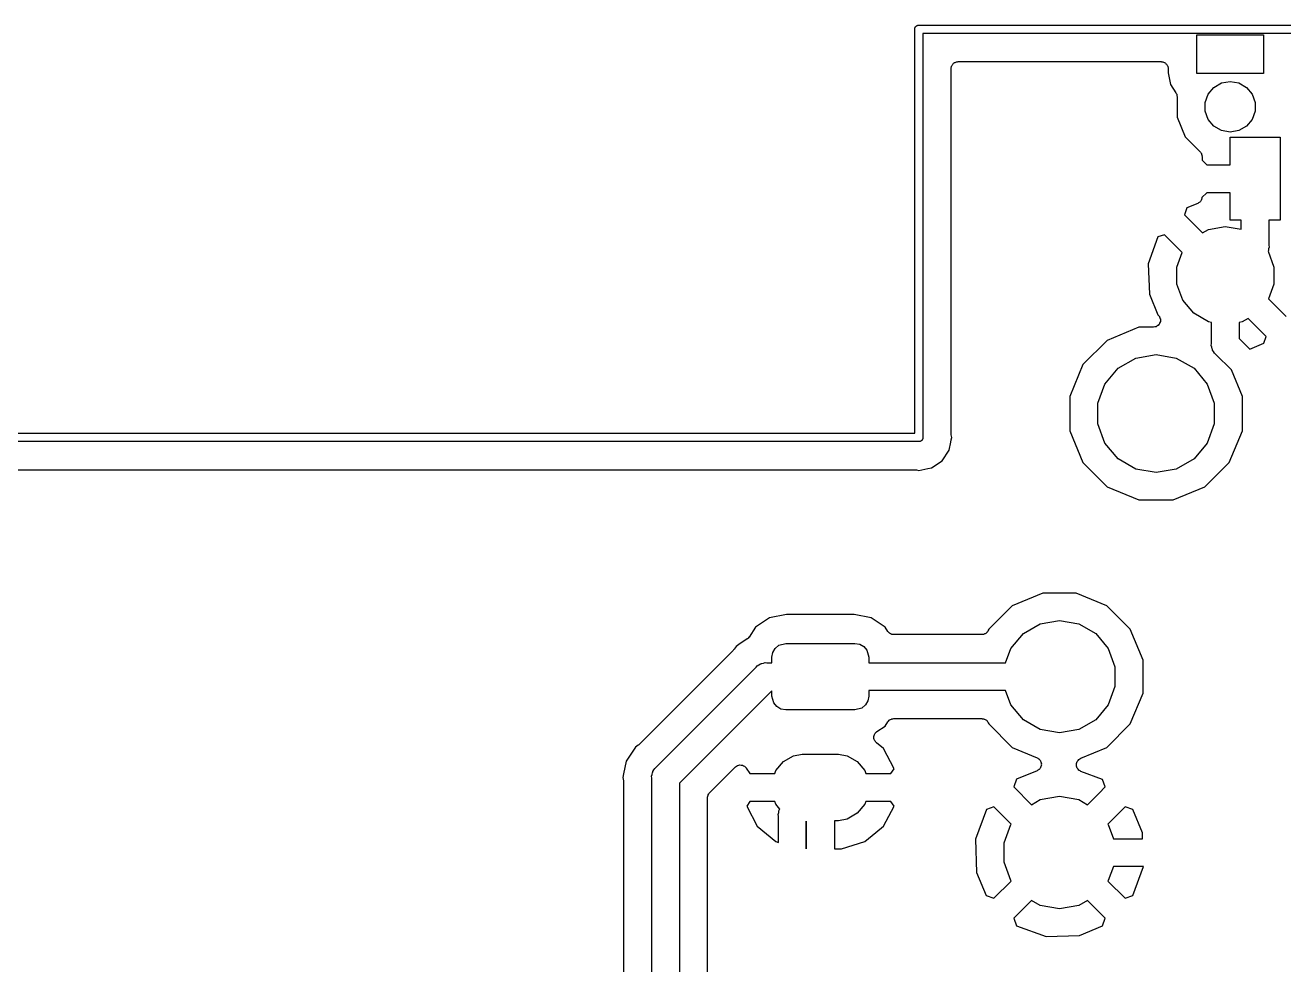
# Model space of a CAD drawing. Extents: x 51.7 to 143, y -96 to -37.9.
# Drawn here: x 105.41 to 128.13, y -56.64 to -39.68 of the extents above; entities that cross this region are included whole.
import ezdxf

# ---------------------------------------------------------------- set-up
doc = ezdxf.new("R2010")
doc.units = 0
doc.header["$MEASUREMENT"] = 0
doc.layers.add('BLACK', color=7, linetype='CONTINUOUS')

msp = doc.modelspace()

# ---------------------------------------------------------------- linework, layer by layer
at = {"layer": 'BLACK', "linetype": 'CONTINUOUS'}
for p, q in [((121.464, -39.7378), (121.466, -39.7315)), ((121.464, -39.7444), (121.464, -39.7378)), ((121.464, -47.042), (121.464, -39.7444)), ((121.464, -39.7444), (121.464, -39.7444)), ((121.466, -39.7315), (121.467, -39.725)), ((121.467, -39.725), (121.471, -39.7192)), ((121.471, -39.7192), (121.473, -39.7129)), ((121.473, -39.7129), (121.477, -39.7078)), ((121.477, -39.7078), (121.481, -39.702)), ((121.481, -39.702), (121.486, -39.6978)), ((121.486, -39.6978), (121.49, -39.6927)), ((121.49, -39.6927), (121.496, -39.6893)), ((121.496, -39.6893), (121.501, -39.685)), ((121.501, -39.685), (121.507, -39.6828)), ((121.507, -39.6828), (121.513, -39.6794)), ((121.513, -39.6794), (121.52, -39.6783)), ((121.52, -39.6783), (121.526, -39.676)), ((121.526, -39.676), (121.532, -39.676)), ((121.532, -39.676), (121.532, -39.676)), ((121.532, -39.676), (134.068, -39.676)), ((134.106, -39.826), (121.614, -39.826)), ((121.614, -39.826), (121.614, -47.1236)), ((126.56, -40.548), (126.56, -39.848)), ((126.56, -39.848), (127.76, -39.848)), ((127.76, -39.848), (127.76, -40.548)), ((122.124, -40.4389), (122.128, -40.4285)), ((122.124, -40.4501), (122.124, -40.4389)), ((122.128, -40.4285), (122.13, -40.4176)), ((122.13, -40.4176), (122.135, -40.4079)), ((122.135, -40.4079), (122.139, -40.3975)), ((122.139, -40.3975), (122.146, -40.389)), ((122.146, -40.389), (122.152, -40.3794)), ((122.152, -40.3794), (122.16, -40.3722)), ((122.16, -40.3722), (122.167, -40.3637)), ((122.167, -40.3637), (122.177, -40.3582)), ((122.177, -40.3582), (122.185, -40.351)), ((122.185, -40.351), (122.196, -40.3472)), ((122.196, -40.3472), (122.206, -40.3417)), ((122.206, -40.3417), (122.217, -40.3397)), ((122.217, -40.3397), (122.227, -40.3359)), ((122.227, -40.3359), (122.238, -40.3359)), ((122.238, -40.3359), (122.249, -40.334)), ((122.249, -40.334), (125.913, -40.334)), ((125.913, -40.334), (125.923, -40.3359)), ((125.923, -40.3359), (125.935, -40.3359)), ((125.935, -40.3359), (125.945, -40.3397)), ((125.945, -40.3397), (125.956, -40.3417)), ((125.956, -40.3417), (125.966, -40.3472)), ((125.966, -40.3472), (125.976, -40.351)), ((125.976, -40.351), (125.985, -40.3582)), ((125.985, -40.3582), (125.994, -40.3637)), ((125.994, -40.3637), (126.001, -40.3722)), ((126.001, -40.3722), (126.01, -40.3794)), ((126.01, -40.3794), (126.015, -40.389)), ((126.015, -40.389), (126.023, -40.3975)), ((126.023, -40.3975), (126.026, -40.4079)), ((126.026, -40.4079), (126.032, -40.4176)), ((126.032, -40.4176), (126.034, -40.4285)), ((126.034, -40.4285), (126.038, -40.4389)), ((126.038, -40.4389), (126.038, -40.4501)), ((122.122, -40.461), (122.124, -40.4501)), ((122.122, -47.0471), (122.122, -40.461)), ((126.038, -40.4501), (126.04, -40.461)), ((126.04, -40.461), (126.04, -40.5355)), ((126.04, -40.5355), (126.081, -40.7462)), ((127.76, -40.548), (126.56, -40.548)), ((126.081, -40.7462), (126.181, -40.8946)), ((126.181, -40.8946), (126.187, -40.9085)), ((126.764, -40.9195), (126.866, -40.798)), ((126.866, -40.798), (127.004, -40.7186)), ((127.004, -40.7186), (127.16, -40.6911)), ((127.16, -40.6911), (127.316, -40.7186)), ((127.316, -40.7186), (127.454, -40.798)), ((127.454, -40.798), (127.556, -40.9195)), ((126.187, -40.9085), (126.194, -40.9217)), ((126.194, -40.9217), (126.196, -40.9285)), ((126.196, -40.9285), (126.198, -40.9349)), ((126.198, -40.9349), (126.199, -40.9501)), ((126.199, -40.9501), (126.202, -40.9651)), ((126.202, -40.9651), (126.202, -41.3386)), ((126.71, -41.0687), (126.764, -40.9195)), ((126.71, -41.2273), (126.71, -41.0687)), ((127.556, -40.9195), (127.61, -41.0687)), ((127.61, -41.0687), (127.61, -41.2273)), ((126.202, -41.3386), (126.348, -41.6907)), ((126.764, -41.3765), (126.71, -41.2273)), ((127.61, -41.2273), (127.556, -41.3765)), ((126.866, -41.498), (126.764, -41.3765)), ((127.004, -41.5774), (126.866, -41.498)), ((127.16, -41.6049), (127.004, -41.5774)), ((127.316, -41.5774), (127.16, -41.6049)), ((127.454, -41.498), (127.316, -41.5774)), ((127.556, -41.3765), (127.454, -41.498)), ((126.348, -41.6907), (126.615, -41.9576)), ((127.16, -42.194), (127.16, -41.698)), ((127.16, -41.698), (128.06, -41.698)), ((128.06, -41.698), (128.06, -43.198)), ((126.615, -41.9576), (126.618, -41.9622)), ((126.618, -41.9622), (126.622, -41.9658)), ((126.622, -41.9658), (126.631, -41.9802)), ((126.631, -41.9802), (126.64, -41.9937)), ((126.64, -41.9937), (126.642, -41.9991)), ((126.642, -41.9991), (126.644, -42.004)), ((126.644, -42.004), (126.647, -42.0203)), ((126.647, -42.0203), (126.652, -42.0364)), ((126.652, -42.0364), (126.651, -42.0419)), ((126.651, -42.0419), (126.652, -42.0474)), ((126.652, -42.0474), (126.652, -42.1096)), ((126.652, -42.1096), (126.736, -42.194)), ((126.736, -42.194), (127.16, -42.194)), ((126.736, -42.702), (126.651, -42.7876)), ((127.16, -42.702), (126.736, -42.702)), ((127.16, -43.198), (127.16, -42.702)), ((126.574, -42.893), (126.375, -42.9751)), ((126.581, -42.8885), (126.574, -42.893)), ((126.588, -42.8856), (126.581, -42.8885)), ((126.599, -42.8767), (126.588, -42.8856)), ((126.611, -42.8693), (126.599, -42.8767)), ((126.616, -42.8626), (126.611, -42.8693)), ((126.622, -42.8573), (126.616, -42.8626)), ((126.629, -42.8453), (126.622, -42.8573)), ((126.638, -42.8343), (126.629, -42.8453)), ((126.64, -42.8263), (126.638, -42.8343)), ((126.644, -42.8191), (126.64, -42.8263)), ((126.647, -42.8054), (126.644, -42.8191)), ((126.651, -42.7922), (126.647, -42.8054)), ((126.651, -42.7876), (126.651, -42.7922)), ((126.375, -42.9751), (126.335, -43.0994)), ((126.335, -43.0994), (126.659, -43.424)), ((126.659, -43.424), (126.768, -43.3611)), ((126.768, -43.3611), (127.072, -43.3075)), ((127.072, -43.3075), (127.36, -43.3583)), ((127.36, -43.198), (127.16, -43.198)), ((127.36, -43.3583), (127.36, -43.198)), ((128.06, -43.198), (127.86, -43.198)), ((127.86, -43.198), (127.86, -43.6471)), ((125.854, -43.4983), (125.678, -43.981)), ((125.975, -43.4586), (125.854, -43.4983)), ((126.293, -43.7767), (125.975, -43.4586)), ((126.197, -44.0417), (126.293, -43.7767)), ((127.849, -43.7448), (127.843, -43.7545)), ((127.843, -43.7545), (127.843, -43.7553)), ((127.843, -43.7553), (127.947, -44.0417)), ((127.854, -43.7122), (127.849, -43.7448)), ((127.863, -43.6801), (127.854, -43.7122)), ((127.86, -43.6471), (127.863, -43.6801)), ((125.678, -43.981), (125.702, -44.5336)), ((126.197, -44.3503), (126.197, -44.0417)), ((127.947, -44.0417), (127.947, -44.3503)), ((125.702, -44.5336), (125.856, -44.9038)), ((126.303, -44.6402), (126.197, -44.3503)), ((127.947, -44.3503), (127.851, -44.6153)), ((126.501, -44.8766), (126.303, -44.6402)), ((127.851, -44.6153), (128.169, -44.9334)), ((125.856, -44.9038), (125.868, -44.9191)), ((125.868, -44.9191), (125.882, -44.934)), ((125.882, -44.934), (125.883, -44.9359)), ((125.883, -44.9359), (125.884, -44.9375)), ((125.884, -44.9375), (125.891, -44.9563)), ((125.891, -44.9563), (125.898, -44.975)), ((125.898, -44.975), (125.898, -44.977)), ((125.898, -44.977), (125.899, -44.9789)), ((125.899, -44.9789), (125.899, -44.999)), ((126.768, -45.0309), (126.501, -44.8766)), ((127.485, -44.968), (127.376, -45.0309)), ((127.809, -45.2926), (127.485, -44.968)), ((125.512, -45.128), (124.939, -45.3652)), ((125.774, -45.128), (125.512, -45.128)), ((125.776, -45.1276), (125.774, -45.128)), ((125.778, -45.1279), (125.776, -45.1276)), ((125.798, -45.1238), (125.778, -45.1279)), ((125.817, -45.1203), (125.798, -45.1238)), ((125.819, -45.1193), (125.817, -45.1203)), ((125.821, -45.1189), (125.819, -45.1193)), ((125.838, -45.1083), (125.821, -45.1189)), ((125.856, -45.0983), (125.838, -45.1083)), ((125.857, -45.0967), (125.856, -45.0983)), ((125.859, -45.0956), (125.857, -45.0967)), ((125.871, -45.0799), (125.859, -45.0956)), ((125.884, -45.0645), (125.871, -45.0799)), ((125.885, -45.0626), (125.884, -45.0645)), ((125.886, -45.061), (125.885, -45.0626)), ((125.892, -45.0419), (125.886, -45.061)), ((125.899, -45.0231), (125.892, -45.0419)), ((125.899, -44.999), (125.9, -45.0191)), ((125.9, -45.0191), (125.899, -45.021)), ((125.899, -45.021), (125.899, -45.0231)), ((126.822, -45.0404), (126.768, -45.0309)), ((126.822, -45.4225), (126.822, -45.0404)), ((127.376, -45.0309), (127.322, -45.0404)), ((127.322, -45.0404), (127.322, -45.3299)), ((124.939, -45.3652), (124.501, -45.8035)), ((126.819, -45.4556), (126.822, -45.4225)), ((127.322, -45.3299), (127.514, -45.5223)), ((127.514, -45.5223), (127.769, -45.4169)), ((127.769, -45.4169), (127.809, -45.2926)), ((125.457, -45.6841), (125.822, -45.6198)), ((125.822, -45.6198), (126.187, -45.6841)), ((126.828, -45.4876), (126.819, -45.4556)), ((126.833, -45.5203), (126.828, -45.4876)), ((126.839, -45.5299), (126.833, -45.5203)), ((126.842, -45.5407), (126.839, -45.5299)), ((126.861, -45.5679), (126.842, -45.5407)), ((126.878, -45.5966), (126.861, -45.5679)), ((126.903, -45.6179), (126.878, -45.5966)), ((127.181, -45.8962), (126.903, -45.6179)), ((124.501, -45.8035), (124.264, -46.3761)), ((124.899, -46.1529), (125.137, -45.8692)), ((125.137, -45.8692), (125.457, -45.6841)), ((126.187, -45.6841), (126.507, -45.8692)), ((126.507, -45.8692), (126.745, -46.1529)), ((127.38, -46.3761), (127.181, -45.8962)), ((124.772, -46.5009), (124.899, -46.1529)), ((126.745, -46.1529), (126.872, -46.5009)), ((124.264, -46.3761), (124.264, -46.9959)), ((124.772, -46.8711), (124.772, -46.5009)), ((126.872, -46.5009), (126.872, -46.8711)), ((127.38, -46.9959), (127.38, -46.3761)), ((124.264, -46.9959), (124.501, -47.5685)), ((124.899, -47.2191), (124.772, -46.8711)), ((126.872, -46.8711), (126.745, -47.2191)), ((127.143, -47.5685), (127.38, -46.9959)), ((121.546, -47.192), (100.45, -47.192)), ((100.532, -47.042), (121.464, -47.042)), ((121.552, -47.192), (121.546, -47.192)), ((121.546, -47.192), (121.546, -47.192)), ((121.558, -47.1897), (121.552, -47.192)), ((121.565, -47.1886), (121.558, -47.1897)), ((121.571, -47.1852), (121.565, -47.1886)), ((121.577, -47.183), (121.571, -47.1852)), ((121.582, -47.1787), (121.577, -47.183)), ((121.588, -47.1753), (121.582, -47.1787)), ((121.592, -47.1702), (121.588, -47.1753)), ((121.597, -47.166), (121.592, -47.1702)), ((121.601, -47.1602), (121.597, -47.166)), ((121.605, -47.1551), (121.601, -47.1602)), ((121.607, -47.1488), (121.605, -47.1551)), ((121.611, -47.143), (121.607, -47.1488)), ((121.612, -47.1365), (121.611, -47.143)), ((121.614, -47.1302), (121.612, -47.1365)), ((121.614, -47.1236), (121.614, -47.1236)), ((121.614, -47.1236), (121.614, -47.1302)), ((122.088, -47.3445), (122.116, -47.2028)), ((122.116, -47.2028), (122.124, -47.1621)), ((122.116, -47.2028), (122.116, -47.2028)), ((122.124, -47.0594), (122.122, -47.0471)), ((122.124, -47.0718), (122.124, -47.0594)), ((122.133, -47.117), (122.124, -47.0718)), ((122.124, -47.1621), (122.133, -47.117)), ((125.137, -47.5028), (124.899, -47.2191)), ((126.745, -47.2191), (126.507, -47.5028)), ((121.959, -47.5373), (122.088, -47.3445)), ((100.527, -47.7), (121.469, -47.7)), ((121.469, -47.7), (121.481, -47.7022)), ((121.481, -47.7022), (121.494, -47.7024)), ((121.494, -47.7024), (121.539, -47.7114)), ((121.539, -47.7114), (121.701, -47.6792)), ((121.701, -47.6792), (121.766, -47.6662)), ((121.766, -47.6662), (121.959, -47.5373)), ((124.501, -47.5685), (124.939, -48.0068)), ((125.457, -47.6879), (125.137, -47.5028)), ((125.822, -47.7522), (125.457, -47.6879)), ((126.187, -47.6879), (125.822, -47.7522)), ((126.507, -47.5028), (126.187, -47.6879)), ((126.705, -48.0068), (127.143, -47.5685)), ((124.939, -48.0068), (125.512, -48.244)), ((126.132, -48.244), (126.705, -48.0068)), ((125.512, -48.244), (126.132, -48.244)), ((123.779, -49.927), (123.225, -50.1566)), ((124.379, -49.927), (123.779, -49.927)), ((124.933, -50.1566), (124.379, -49.927)), ((123.225, -50.1566), (122.801, -50.5808)), ((125.357, -50.5808), (124.933, -50.1566)), ((118.842, -50.3755), (118.593, -50.542)), ((119.149, -50.3146), (118.842, -50.3755)), ((120.373, -50.3146), (119.149, -50.3146)), ((120.68, -50.3755), (120.373, -50.3146)), ((120.929, -50.542), (120.68, -50.3755)), ((123.732, -50.4808), (124.079, -50.4196)), ((124.079, -50.4196), (124.426, -50.4808)), ((118.593, -50.542), (118.474, -50.7203)), ((120.982, -50.6206), (120.929, -50.542)), ((120.994, -50.6335), (120.982, -50.6206)), ((121.005, -50.6473), (120.994, -50.6335)), ((121.009, -50.6494), (121.005, -50.6473)), ((121.012, -50.6524), (121.009, -50.6494)), ((121.028, -50.6604), (121.012, -50.6524)), ((121.044, -50.6693), (121.028, -50.6604)), ((121.048, -50.6701), (121.044, -50.6693)), ((121.052, -50.6719), (121.048, -50.6701)), ((121.069, -50.6739), (121.052, -50.6719)), ((122.706, -50.6717), (122.692, -50.6759)), ((122.719, -50.6693), (122.706, -50.6717)), ((122.727, -50.6652), (122.719, -50.6693)), ((122.735, -50.6626), (122.727, -50.6652)), ((122.746, -50.6542), (122.735, -50.6626)), ((122.758, -50.6473), (122.746, -50.6542)), ((122.763, -50.6409), (122.758, -50.6473)), ((122.77, -50.6358), (122.763, -50.6409)), ((122.777, -50.6241), (122.77, -50.6358)), ((122.786, -50.6135), (122.777, -50.6241)), ((122.789, -50.6056), (122.786, -50.6135)), ((122.793, -50.5986), (122.789, -50.6056)), ((122.801, -50.5808), (122.793, -50.5986)), ((123.2, -50.9273), (123.426, -50.6571)), ((123.426, -50.6571), (123.732, -50.4808)), ((124.426, -50.4808), (124.732, -50.6571)), ((124.732, -50.6571), (124.958, -50.9273)), ((125.587, -51.135), (125.357, -50.5808)), ((118.24, -50.8885), (118.204, -50.9414)), ((118.292, -50.8532), (118.24, -50.8885)), ((118.439, -50.7554), (118.292, -50.8532)), ((118.441, -50.7534), (118.439, -50.7554)), ((118.443, -50.7522), (118.441, -50.7534)), ((118.457, -50.7382), (118.443, -50.7522)), ((118.471, -50.7249), (118.457, -50.7382)), ((118.472, -50.7224), (118.471, -50.7249)), ((118.474, -50.7203), (118.472, -50.7224)), ((118.944, -50.9243), (119.011, -50.8685)), ((119.011, -50.8685), (119.136, -50.835)), ((119.136, -50.835), (120.386, -50.835)), ((120.386, -50.835), (120.472, -50.8501)), ((120.472, -50.8501), (120.547, -50.8935)), ((120.547, -50.8935), (120.603, -50.96)), ((121.087, -50.677), (121.069, -50.6739)), ((122.676, -50.677), (121.087, -50.677)), ((122.684, -50.6755), (122.676, -50.677)), ((122.692, -50.6759), (122.684, -50.6755)), ((118.188, -50.9606), (116.493, -52.6564)), ((118.196, -50.9504), (118.188, -50.9606)), ((118.204, -50.9414), (118.196, -50.9504)), ((118.886, -51.085), (118.901, -50.9995)), ((118.886, -51.185), (118.886, -51.085)), ((118.901, -50.9995), (118.944, -50.9243)), ((120.603, -50.96), (120.636, -51.085)), ((120.636, -51.085), (120.636, -51.185)), ((123.106, -51.185), (123.2, -50.9273)), ((124.958, -50.9273), (125.079, -51.2587)), ((116.798, -53.0695), (118.602, -51.2659)), ((118.602, -51.2659), (118.623, -51.2405)), ((118.623, -51.2405), (118.652, -51.224)), ((118.652, -51.224), (118.679, -51.2049)), ((118.679, -51.2049), (118.69, -51.202)), ((118.69, -51.202), (118.699, -51.1965)), ((118.699, -51.1965), (118.732, -51.1907)), ((118.732, -51.1907), (118.764, -51.1821)), ((118.764, -51.1821), (118.797, -51.185)), ((118.797, -51.185), (118.886, -51.185)), ((120.636, -51.185), (123.106, -51.185)), ((125.079, -51.2587), (125.079, -51.6113)), ((125.587, -51.735), (125.587, -51.135)), ((118.886, -51.6886), (117.217, -53.3576)), ((118.886, -51.785), (118.886, -51.6886)), ((118.919, -51.91), (118.886, -51.785)), ((120.636, -51.785), (120.621, -51.8705)), ((123.106, -51.685), (120.636, -51.685)), ((120.636, -51.685), (120.636, -51.785)), ((123.2, -51.9427), (123.106, -51.685)), ((125.079, -51.6113), (124.958, -51.9427)), ((125.357, -52.2892), (125.587, -51.735)), ((118.975, -51.9765), (118.919, -51.91)), ((119.05, -52.0199), (118.975, -51.9765)), ((119.136, -52.035), (119.05, -52.0199)), ((120.386, -52.035), (119.136, -52.035)), ((120.511, -52.0015), (120.386, -52.035)), ((120.578, -51.9457), (120.511, -52.0015)), ((120.621, -51.8705), (120.578, -51.9457)), ((123.426, -52.2129), (123.2, -51.9427)), ((124.958, -51.9427), (124.732, -52.2129)), ((120.929, -52.328), (120.982, -52.2494)), ((120.982, -52.2494), (120.994, -52.2365)), ((120.994, -52.2365), (121.005, -52.2227)), ((121.005, -52.2227), (121.009, -52.2206)), ((121.009, -52.2206), (121.012, -52.2176)), ((121.012, -52.2176), (121.028, -52.2096)), ((121.028, -52.2096), (121.044, -52.2007)), ((121.044, -52.2007), (121.048, -52.1999)), ((121.048, -52.1999), (121.052, -52.1981)), ((121.052, -52.1981), (121.069, -52.1961)), ((121.069, -52.1961), (121.087, -52.193)), ((121.087, -52.193), (122.676, -52.193)), ((122.676, -52.193), (122.684, -52.1945)), ((122.684, -52.1945), (122.692, -52.1941)), ((122.692, -52.1941), (122.706, -52.1983)), ((122.706, -52.1983), (122.719, -52.2007)), ((122.719, -52.2007), (122.727, -52.2048)), ((122.727, -52.2048), (122.735, -52.2073)), ((122.735, -52.2073), (122.746, -52.2158)), ((122.746, -52.2158), (122.758, -52.2227)), ((122.758, -52.2227), (122.763, -52.2291)), ((122.763, -52.2291), (122.77, -52.2342)), ((122.77, -52.2342), (122.777, -52.2459)), ((122.777, -52.2459), (122.786, -52.2565)), ((122.786, -52.2565), (122.789, -52.2644)), ((123.732, -52.3892), (123.426, -52.2129)), ((124.732, -52.2129), (124.426, -52.3892)), ((120.732, -52.4956), (120.738, -52.4823)), ((120.738, -52.4823), (120.743, -52.4684)), ((120.743, -52.4684), (120.748, -52.4627)), ((120.748, -52.4627), (120.751, -52.456)), ((120.751, -52.456), (120.762, -52.4458)), ((120.762, -52.4458), (120.771, -52.4344)), ((120.771, -52.4344), (120.778, -52.4306)), ((120.778, -52.4306), (120.783, -52.4255)), ((120.783, -52.4255), (120.929, -52.328)), ((122.789, -52.2644), (122.793, -52.2714)), ((122.793, -52.2714), (122.801, -52.2892)), ((122.801, -52.2892), (123.225, -52.7134)), ((124.079, -52.4504), (123.732, -52.3892)), ((124.426, -52.3892), (124.079, -52.4504)), ((124.933, -52.7134), (125.357, -52.2892)), ((116.421, -52.7075), (116.253, -52.9582)), ((116.473, -52.6722), (116.421, -52.7075)), ((116.482, -52.6635), (116.473, -52.6722)), ((116.493, -52.6564), (116.482, -52.6635)), ((120.727, -52.5394), (120.729, -52.5247)), ((120.729, -52.5466), (120.727, -52.5394)), ((120.728, -52.5099), (120.731, -52.5029)), ((120.729, -52.5247), (120.728, -52.5099)), ((120.729, -52.554), (120.729, -52.5466)), ((120.734, -52.5679), (120.729, -52.554)), ((120.731, -52.5029), (120.732, -52.4956)), ((120.737, -52.5823), (120.734, -52.5679)), ((120.742, -52.5884), (120.737, -52.5823)), ((120.744, -52.5954), (120.742, -52.5884)), ((120.754, -52.6066), (120.744, -52.5954)), ((120.762, -52.6189), (120.754, -52.6066)), ((120.768, -52.6233), (120.762, -52.6189)), ((120.773, -52.629), (120.768, -52.6233)), ((120.899, -52.7332), (120.773, -52.629)), ((123.225, -52.7134), (123.673, -52.8993)), ((124.462, -52.9087), (124.933, -52.7134)), ((119.094, -52.9683), (119.278, -52.8625)), ((119.278, -52.8625), (119.434, -52.835)), ((119.434, -52.835), (120.088, -52.835)), ((120.088, -52.835), (120.244, -52.8625)), ((120.244, -52.8625), (120.428, -52.9683)), ((121.091, -53.097), (120.899, -52.7332)), ((123.673, -52.8993), (123.687, -52.9082)), ((123.687, -52.9082), (123.702, -52.9158)), ((123.702, -52.9158), (123.706, -52.92)), ((123.706, -52.92), (123.711, -52.923)), ((123.711, -52.923), (123.721, -52.9361)), ((123.721, -52.9361), (123.732, -52.9484)), ((124.413, -52.9474), (124.425, -52.9324)), ((124.425, -52.9324), (124.427, -52.9307)), ((124.427, -52.9307), (124.429, -52.9282)), ((124.429, -52.9282), (124.446, -52.9189)), ((124.446, -52.9189), (124.462, -52.9087)), ((116.253, -52.9582), (116.207, -53.1916)), ((116.723, -53.1998), (116.728, -53.1672)), ((116.728, -53.1672), (116.734, -53.1575)), ((116.734, -53.1575), (116.737, -53.1467)), ((116.737, -53.1467), (116.756, -53.1195)), ((116.756, -53.1195), (116.773, -53.0908)), ((116.773, -53.0908), (116.798, -53.0695)), ((117.762, -53.5308), (118.228, -53.0655)), ((118.228, -53.0655), (118.229, -53.0643)), ((118.229, -53.0643), (118.23, -53.0627)), ((118.23, -53.0627), (118.247, -53.0517)), ((118.247, -53.0517), (118.264, -53.0402)), ((118.264, -53.0402), (118.266, -53.0396)), ((118.266, -53.0396), (118.267, -53.0385)), ((118.267, -53.0385), (118.287, -53.0339)), ((118.287, -53.0339), (118.306, -53.0287)), ((118.306, -53.0287), (118.308, -53.0289)), ((118.308, -53.0289), (118.31, -53.0285)), ((118.31, -53.0285), (118.33, -53.0308)), ((118.33, -53.0308), (118.35, -53.0326)), ((118.35, -53.0326), (118.352, -53.0334)), ((118.352, -53.0334), (118.354, -53.0337)), ((118.354, -53.0337), (118.372, -53.0427)), ((118.372, -53.0427), (118.39, -53.0512)), ((118.39, -53.0512), (118.392, -53.0527)), ((118.392, -53.0527), (118.393, -53.0536)), ((118.393, -53.0536), (118.407, -53.0682)), ((118.407, -53.0682), (118.421, -53.0824)), ((118.421, -53.0824), (118.422, -53.0842)), ((118.422, -53.0842), (118.424, -53.0857)), ((118.424, -53.0857), (118.486, -53.181)), ((118.94, -53.181), (118.958, -53.1304)), ((118.958, -53.1304), (119.094, -52.9683)), ((120.428, -52.9683), (120.564, -53.1304)), ((120.564, -53.1304), (120.582, -53.181)), ((121.036, -53.181), (121.091, -53.097)), ((123.673, -53.1339), (123.305, -53.2867)), ((123.687, -53.125), (123.673, -53.1339)), ((123.702, -53.1174), (123.687, -53.125)), ((123.706, -53.1132), (123.702, -53.1174)), ((123.711, -53.1102), (123.706, -53.1132)), ((123.721, -53.0971), (123.711, -53.1102)), ((123.732, -53.0848), (123.721, -53.0971)), ((123.732, -52.9484), (123.734, -52.9535)), ((123.734, -53.0797), (123.732, -53.0848)), ((123.734, -52.9535), (123.737, -52.958)), ((123.737, -53.0752), (123.734, -53.0797)), ((123.737, -52.958), (123.742, -52.9738)), ((123.742, -53.0594), (123.737, -53.0752)), ((123.742, -52.9738), (123.749, -52.9891)), ((123.749, -53.0441), (123.742, -53.0594)), ((123.749, -52.9891), (123.749, -52.9947)), ((123.749, -52.9947), (123.751, -53)), ((123.751, -53.0332), (123.749, -53.0385)), ((123.749, -53.0385), (123.749, -53.0441)), ((123.751, -53), (123.75, -53.0166)), ((123.75, -53.0166), (123.751, -53.0332)), ((124.384, -53.0095), (124.385, -53.0064)), ((124.385, -53.0284), (124.384, -53.0095)), ((124.385, -53.0032), (124.392, -52.9854)), ((124.385, -53.0064), (124.385, -53.0032)), ((124.385, -53.0473), (124.385, -53.0284)), ((124.386, -53.0503), (124.385, -53.0473)), ((124.386, -53.0535), (124.386, -53.0503)), ((124.394, -53.071), (124.386, -53.0535)), ((124.392, -52.9854), (124.398, -52.9674)), ((124.4, -53.0888), (124.394, -53.071)), ((124.398, -52.9674), (124.4, -52.9649)), ((124.4, -52.9649), (124.401, -52.9618)), ((124.402, -53.0913), (124.4, -53.0888)), ((124.401, -52.9618), (124.413, -52.9474)), ((124.403, -53.0943), (124.402, -53.0913)), ((124.416, -53.1082), (124.403, -53.0943)), ((124.428, -53.1228), (124.416, -53.1082)), ((124.431, -53.1244), (124.428, -53.1228)), ((124.433, -53.1268), (124.431, -53.1244)), ((124.45, -53.1355), (124.433, -53.1268)), ((124.466, -53.1451), (124.45, -53.1355)), ((124.854, -53.2894), (124.466, -53.1451)), ((116.207, -53.1916), (116.194, -53.254)), ((116.194, -53.254), (116.207, -53.3164)), ((116.207, -53.1916), (116.207, -53.1916)), ((116.207, -53.3164), (116.207, -53.3289)), ((116.207, -53.3289), (116.209, -53.3412)), ((116.209, -53.3412), (116.209, -63.5398)), ((116.714, -53.2319), (116.723, -53.1998)), ((116.717, -53.2649), (116.714, -53.2319)), ((116.717, -63.6161), (116.717, -53.2649)), ((117.217, -53.3576), (117.217, -63.5234)), ((118.486, -53.181), (118.94, -53.181)), ((120.582, -53.181), (121.036, -53.181)), ((123.305, -53.2867), (123.253, -53.4252)), ((124.905, -53.4252), (124.854, -53.2894)), ((117.725, -53.6095), (117.73, -53.5935)), ((117.726, -53.6151), (117.725, -53.6095)), ((117.725, -53.6206), (117.726, -53.6151)), ((117.725, -61.1589), (117.725, -53.6206)), ((117.73, -53.5935), (117.733, -53.5771)), ((117.733, -53.5771), (117.735, -53.5723)), ((117.735, -53.5723), (117.737, -53.5669)), ((117.737, -53.5669), (117.746, -53.5533)), ((117.746, -53.5533), (117.755, -53.5389)), ((117.755, -53.5389), (117.759, -53.5354)), ((117.759, -53.5354), (117.762, -53.5308)), ((123.253, -53.4252), (123.575, -53.7465)), ((123.732, -53.6558), (124.079, -53.5946)), ((124.079, -53.5946), (124.426, -53.6558)), ((124.583, -53.7465), (124.794, -53.5359)), ((124.794, -53.5359), (124.905, -53.4252)), ((124.794, -53.5359), (124.794, -53.5359)), ((118.486, -53.689), (118.431, -53.773)), ((118.431, -53.773), (118.623, -54.1368)), ((118.94, -53.689), (118.486, -53.689)), ((118.958, -53.7396), (118.94, -53.689)), ((119.03, -53.8253), (118.958, -53.7396)), ((119.014, -53.8562), (119.02, -53.8465)), ((119.02, -53.8465), (119.023, -53.8357)), ((119.023, -53.8357), (119.03, -53.8253)), ((120.564, -53.7396), (120.428, -53.9017)), ((120.582, -53.689), (120.564, -53.7396)), ((121.036, -53.689), (120.582, -53.689)), ((120.899, -54.1368), (121.091, -53.773)), ((121.091, -53.773), (121.036, -53.689)), ((122.758, -53.8346), (122.561, -54.366)), ((122.894, -53.7844), (122.758, -53.8346)), ((123.205, -54.0955), (122.894, -53.7844)), ((123.575, -53.7465), (123.732, -53.6558)), ((124.426, -53.6558), (124.583, -53.7465)), ((125.264, -53.7844), (124.953, -54.0955)), ((125.402, -53.8356), (125.264, -53.7844)), ((125.575, -54.2521), (125.402, -53.8356)), ((119, -53.9209), (119.009, -53.8888)), ((119.003, -53.9539), (119, -53.9209)), ((119.003, -54.4274), (119.003, -53.9539)), ((119.009, -53.8888), (119.014, -53.8562)), ((119.507, -54.0426), (119.503, -54.0466)), ((119.503, -54.0466), (119.503, -54.543)), ((119.507, -54.543), (119.507, -54.0426)), ((120.088, -54.035), (120.015, -54.035)), ((120.015, -54.035), (120.015, -54.543)), ((120.244, -54.0075), (120.088, -54.035)), ((120.428, -53.9017), (120.244, -54.0075)), ((118.623, -54.1368), (118.958, -54.4135)), ((120.564, -54.4135), (120.765, -54.2476)), ((120.765, -54.2476), (120.899, -54.1368)), ((123.079, -54.4337), (123.2, -54.1023)), ((123.2, -54.1023), (123.205, -54.0955)), ((124.953, -54.0955), (124.958, -54.1023)), ((124.958, -54.1023), (125.052, -54.36)), ((125.579, -54.36), (125.575, -54.2521)), ((118.958, -54.4135), (119.003, -54.4274)), ((120.144, -54.543), (120.564, -54.4135)), ((122.561, -54.366), (122.583, -54.9679)), ((123.079, -54.7863), (123.079, -54.4337)), ((125.052, -54.36), (125.579, -54.36)), ((119.503, -54.543), (119.507, -54.543)), ((120.015, -54.543), (120.144, -54.543)), ((122.583, -54.9679), (122.756, -55.3844)), ((123.2, -55.1177), (123.079, -54.7863)), ((125.052, -54.86), (124.958, -55.1177)), ((125.595, -54.86), (125.052, -54.86)), ((125.4, -55.3854), (125.595, -54.86)), ((122.894, -55.4356), (123.205, -55.1245)), ((123.205, -55.1245), (123.2, -55.1177)), ((124.958, -55.1177), (124.953, -55.1245)), ((124.953, -55.1245), (125.264, -55.4356)), ((122.756, -55.3844), (122.894, -55.4356)), ((125.264, -55.4356), (125.4, -55.3854)), ((123.575, -55.4735), (123.253, -55.7948)), ((123.732, -55.5642), (123.575, -55.4735)), ((124.079, -55.6254), (123.732, -55.5642)), ((124.426, -55.5642), (124.079, -55.6254)), ((124.583, -55.4735), (124.426, -55.5642)), ((124.905, -55.7948), (124.583, -55.4735)), ((123.253, -55.7948), (123.304, -55.9306)), ((124.853, -55.9333), (124.905, -55.7948)), ((123.304, -55.9306), (123.835, -56.1281)), ((123.835, -56.1281), (124.437, -56.1058)), ((124.437, -56.1058), (124.853, -55.9333))]:
    msp.add_line(p, q, dxfattribs=at)

doc.saveas('drawing.dxf')
